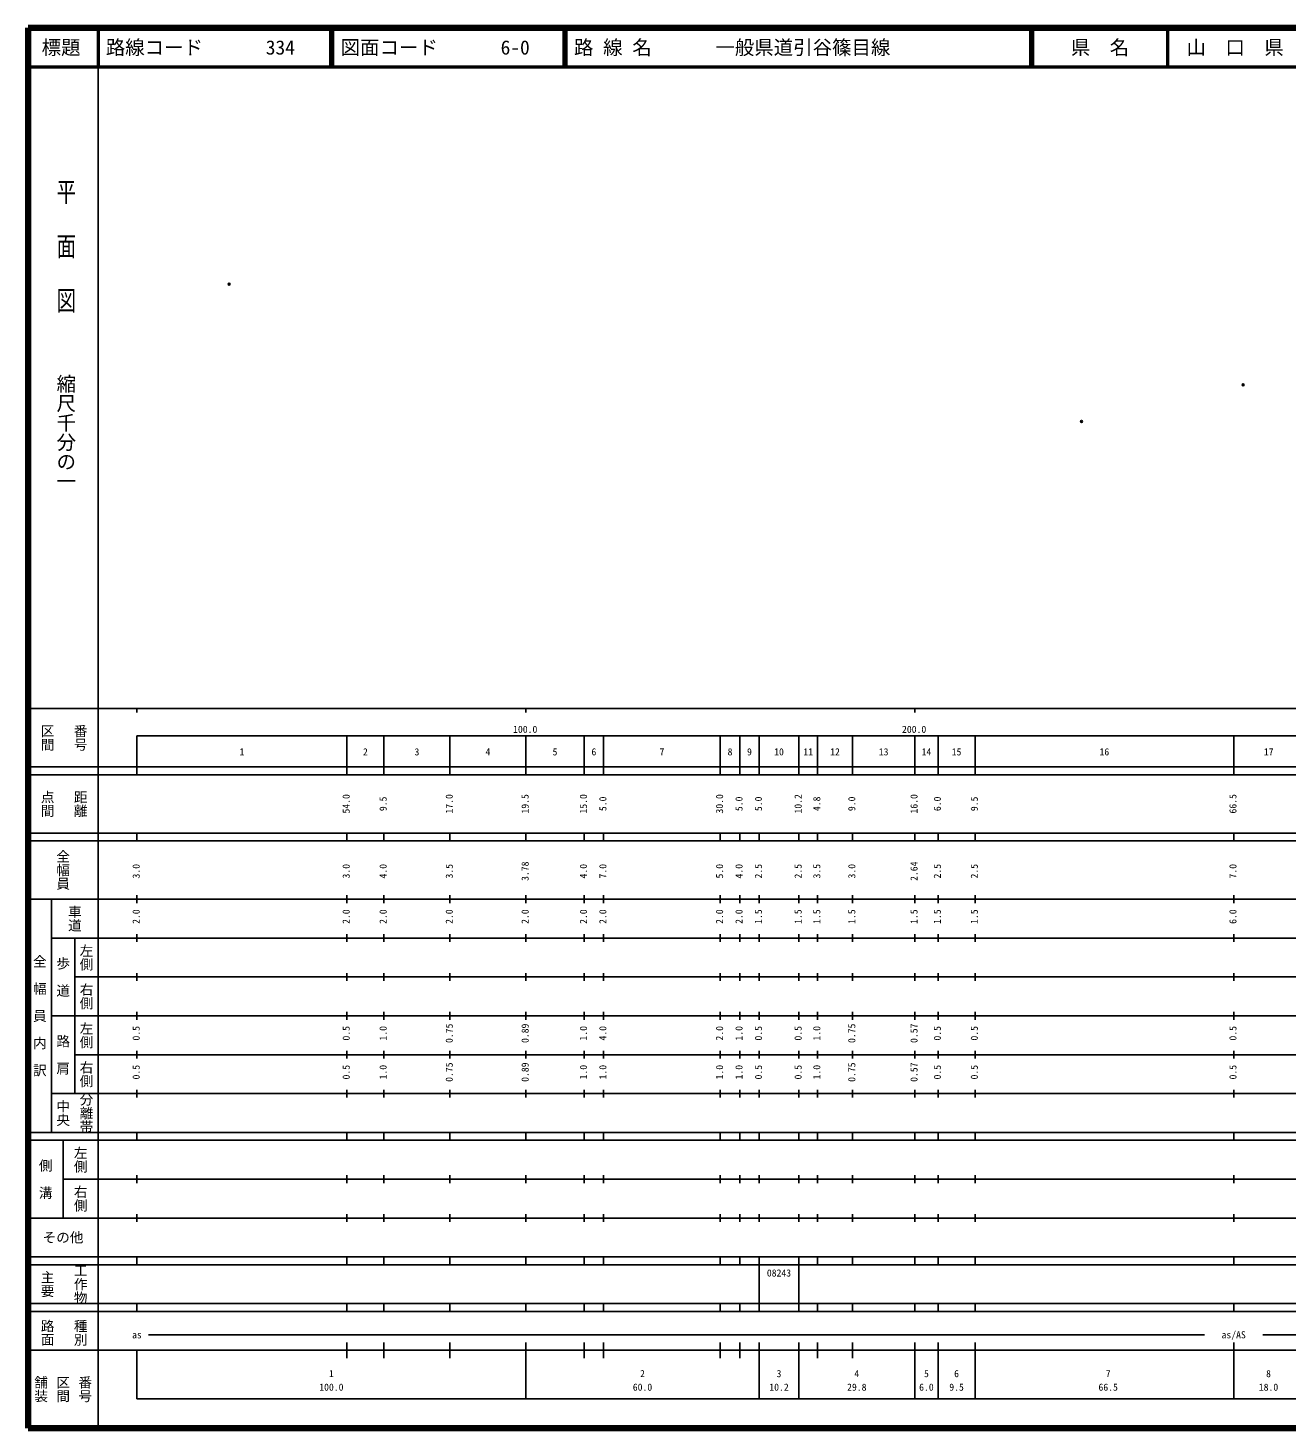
# Model space of a CAD drawing. Units: millimetres on the paper. Extents: x 40 to 680, y 20 to 380.
# Drawn here: x 40 to 363.7, y 20 to 380 of the extents above; entities that cross this region are included whole.
import ezdxf
from ezdxf.enums import TextEntityAlignment as Align

# ---------------------------------------------------------------- set-up
doc = ezdxf.new("R2010")
doc.units = ezdxf.units.MM
doc.header["$PDMODE"] = 32
doc.header["$PDSIZE"] = 0.5
doc.layers.add('M-OTRS', color=6, linetype='Continuous')
doc.layers.add('M-TTL-TXT', color=7, linetype='Continuous')
for name, color, linetype, lineweight in [('M-TTL', 2, 'Continuous', 140), ('M-TTL-BAND', 7, 'Continuous', 25), ('M-TTL-LINE', 7, 'Continuous', 50)]:
    doc.layers.add(name, color=color, linetype=linetype, lineweight=lineweight)
doc.styles.add('@ＭＳ ゴシック', font='')
doc.styles.add('ＭＳ ゴシック', font='')
doc.styles.get('@ＭＳ ゴシック').set_extended_font_data('@MS Gothic')
doc.styles.get('ＭＳ ゴシック').set_extended_font_data('MS Gothic')

msp = doc.modelspace()

# ---------------------------------------------------------------- linework, layer by layer
at = {"layer": 'M-OTRS'}
for p in [(91.706, 314.125), (352.411, 288.244), (310.893, 278.834)]:
    msp.add_point(p, dxfattribs=at)
at = {"layer": 'M-TTL'}
for p, q in [((40, 380), (40, 20)), ((680, 380), (40, 380)), ((40, 20), (680, 20))]:
    msp.add_line(p, q, dxfattribs=at)
at = {"layer": 'M-TTL-BAND'}
for p, q in [((58, 370), (58, 20)), ((40, 205), (579, 205)), ((68, 205), (68, 204)), ((168, 205), (168, 204)), ((268, 205), (268, 204)), ((68, 198), (579, 198)), ((68, 198), (68, 188)), ((122, 188), (122, 198)), ((131.5, 188), (131.5, 198)), ((148.5, 188), (148.5, 198)), ((168, 188), (168, 198)), ((183, 188), (183, 198)), ((188, 188), (188, 198)), ((218, 188), (218, 198)), ((223, 188), (223, 198)), ((228, 188), (228, 198)), ((238.2, 188), (238.2, 198)), ((243, 188), (243, 198)), ((252, 188), (252, 198)), ((268, 188), (268, 198)), ((274, 188), (274, 198)), ((283.5, 188), (283.5, 198)), ((350, 188), (350, 198)), ((40, 190), (579, 190)), ((40, 188), (579, 188)), ((40, 173), (579, 173)), ((68, 171), (68, 173)), ((122, 171), (122, 173)), ((131.5, 171), (131.5, 173)), ((148.5, 171), (148.5, 173)), ((168, 171), (168, 173)), ((183, 171), (183, 173)), ((188, 171), (188, 173)), ((218, 171), (218, 173)), ((223, 171), (223, 173)), ((228, 171), (228, 173)), ((238.2, 171), (238.2, 173)), ((243, 171), (243, 173)), ((252, 171), (252, 173)), ((268, 171), (268, 173)), ((274, 171), (274, 173)), ((283.5, 171), (283.5, 173)), ((350, 171), (350, 173)), ((40, 171), (579, 171)), ((40, 156), (579, 156)), ((46, 96), (46, 156)), ((68, 155), (68, 157)), ((122, 155), (122, 157)), ((131.5, 155), (131.5, 157)), ((148.5, 155), (148.5, 157)), ((168, 155), (168, 157)), ((183, 155), (183, 157)), ((188, 155), (188, 157)), ((218, 155), (218, 157)), ((223, 155), (223, 157)), ((228, 155), (228, 157)), ((238.2, 155), (238.2, 157)), ((243, 155), (243, 157)), ((252, 155), (252, 157)), ((268, 155), (268, 157)), ((274, 155), (274, 157)), ((283.5, 155), (283.5, 157)), ((350, 155), (350, 157)), ((46, 146), (579, 146)), ((52, 146), (52, 106)), ((68, 145), (68, 147)), ((122, 145), (122, 147)), ((131.5, 145), (131.5, 147)), ((148.5, 145), (148.5, 147)), ((168, 145), (168, 147)), ((183, 145), (183, 147)), ((188, 145), (188, 147)), ((218, 145), (218, 147)), ((223, 145), (223, 147)), ((228, 145), (228, 147)), ((238.2, 145), (238.2, 147)), ((243, 145), (243, 147)), ((252, 145), (252, 147)), ((268, 145), (268, 147)), ((274, 145), (274, 147)), ((283.5, 145), (283.5, 147)), ((350, 145), (350, 147)), ((68, 135), (68, 137)), ((122, 135), (122, 137)), ((131.5, 135), (131.5, 137)), ((148.5, 135), (148.5, 137)), ((168, 135), (168, 137)), ((183, 135), (183, 137)), ((188, 135), (188, 137)), ((218, 135), (218, 137)), ((223, 135), (223, 137)), ((228, 135), (228, 137)), ((238.2, 135), (238.2, 137)), ((243, 135), (243, 137)), ((252, 135), (252, 137)), ((268, 135), (268, 137)), ((274, 135), (274, 137)), ((283.5, 135), (283.5, 137)), ((350, 135), (350, 137)), ((52, 136), (579, 136)), ((46, 126), (579, 126)), ((68, 125), (68, 127)), ((122, 125), (122, 127)), ((131.5, 125), (131.5, 127)), ((148.5, 125), (148.5, 127)), ((168, 125), (168, 127)), ((183, 125), (183, 127)), ((188, 125), (188, 127)), ((218, 125), (218, 127)), ((223, 125), (223, 127)), ((228, 125), (228, 127)), ((238.2, 125), (238.2, 127)), ((243, 125), (243, 127)), ((252, 125), (252, 127)), ((268, 125), (268, 127)), ((274, 125), (274, 127)), ((283.5, 125), (283.5, 127)), ((350, 125), (350, 127)), ((52, 116), (579, 116)), ((68, 115), (68, 117)), ((122, 115), (122, 117)), ((131.5, 115), (131.5, 117)), ((148.5, 115), (148.5, 117)), ((168, 115), (168, 117)), ((183, 115), (183, 117)), ((188, 115), (188, 117)), ((218, 115), (218, 117)), ((223, 115), (223, 117)), ((228, 115), (228, 117)), ((238.2, 115), (238.2, 117)), ((243, 115), (243, 117)), ((252, 115), (252, 117)), ((268, 115), (268, 117)), ((274, 115), (274, 117)), ((283.5, 115), (283.5, 117)), ((350, 115), (350, 117)), ((46, 106), (579, 106)), ((68, 105), (68, 107)), ((122, 105), (122, 107)), ((131.5, 105), (131.5, 107)), ((148.5, 105), (148.5, 107)), ((168, 105), (168, 107)), ((183, 105), (183, 107)), ((188, 105), (188, 107)), ((218, 105), (218, 107)), ((223, 105), (223, 107)), ((228, 105), (228, 107)), ((238.2, 105), (238.2, 107)), ((243, 105), (243, 107)), ((252, 105), (252, 107)), ((268, 105), (268, 107)), ((274, 105), (274, 107)), ((283.5, 105), (283.5, 107)), ((350, 105), (350, 107)), ((40, 96), (579, 96)), ((40, 94), (579, 94)), ((49, 94), (49, 74)), ((68, 94), (68, 96)), ((122, 94), (122, 96)), ((131.5, 94), (131.5, 96)), ((148.5, 94), (148.5, 96)), ((168, 94), (168, 96)), ((183, 94), (183, 96)), ((188, 94), (188, 96)), ((218, 94), (218, 96)), ((223, 94), (223, 96)), ((228, 94), (228, 96)), ((238.2, 94), (238.2, 96)), ((243, 94), (243, 96)), ((252, 94), (252, 96)), ((268, 94), (268, 96)), ((274, 94), (274, 96)), ((283.5, 94), (283.5, 96)), ((350, 94), (350, 96)), ((49, 84), (579, 84)), ((68, 83), (68, 85)), ((122, 83), (122, 85)), ((131.5, 83), (131.5, 85)), ((148.5, 83), (148.5, 85)), ((168, 83), (168, 85)), ((183, 83), (183, 85)), ((188, 83), (188, 85)), ((218, 83), (218, 85)), ((223, 83), (223, 85)), ((228, 83), (228, 85)), ((238.2, 83), (238.2, 85)), ((243, 83), (243, 85)), ((252, 83), (252, 85)), ((268, 83), (268, 85)), ((274, 83), (274, 85)), ((283.5, 83), (283.5, 85)), ((350, 83), (350, 85)), ((40, 74), (579, 74)), ((68, 73), (68, 75)), ((122, 73), (122, 75)), ((131.5, 73), (131.5, 75)), ((148.5, 73), (148.5, 75)), ((168, 73), (168, 75)), ((183, 73), (183, 75)), ((188, 73), (188, 75)), ((218, 73), (218, 75)), ((223, 73), (223, 75)), ((228, 73), (228, 75)), ((238.2, 73), (238.2, 75)), ((243, 73), (243, 75)), ((252, 73), (252, 75)), ((268, 73), (268, 75)), ((274, 73), (274, 75)), ((283.5, 73), (283.5, 75)), ((350, 73), (350, 75)), ((40, 64), (579, 64)), ((40, 62), (579, 62)), ((68, 62), (68, 64)), ((122, 62), (122, 64)), ((131.5, 62), (131.5, 64)), ((148.5, 62), (148.5, 64)), ((168, 62), (168, 64)), ((183, 62), (183, 64)), ((188, 62), (188, 64)), ((218, 62), (218, 64)), ((223, 62), (223, 64)), ((228, 62), (228, 64)), ((228, 52), (228, 62)), ((238.2, 62), (238.2, 64)), ((238.2, 52), (238.2, 62)), ((243, 62), (243, 64)), ((252, 62), (252, 64)), ((268, 62), (268, 64)), ((274, 62), (274, 64)), ((283.5, 62), (283.5, 64)), ((350, 62), (350, 64)), ((40, 52), (579, 52)), ((68, 50), (68, 52)), ((122, 50), (122, 52)), ((131.5, 50), (131.5, 52)), ((148.5, 50), (148.5, 52)), ((168, 50), (168, 52)), ((183, 50), (183, 52)), ((188, 50), (188, 52)), ((218, 50), (218, 52)), ((223, 50), (223, 52)), ((228, 50), (228, 52)), ((238.2, 50), (238.2, 52)), ((243, 50), (243, 52)), ((252, 50), (252, 52)), ((268, 50), (268, 52)), ((274, 50), (274, 52)), ((283.5, 50), (283.5, 52)), ((350, 50), (350, 52)), ((40, 50), (579, 50)), ((71, 44), (342.5, 44)), ((357.5, 44), (553.5, 44)), ((40, 40), (579, 40)), ((68, 40), (68, 27.5)), ((122, 38), (122, 42)), ((131.5, 38), (131.5, 42)), ((148.5, 38), (148.5, 42)), ((168, 27.5), (168, 42)), ((183, 38), (183, 42)), ((188, 38), (188, 42)), ((218, 38), (218, 42)), ((223, 38), (223, 42)), ((228, 27.5), (228, 42)), ((238.2, 27.5), (238.2, 42)), ((243, 38), (243, 42)), ((252, 38), (252, 42)), ((268, 27.5), (268, 42)), ((274, 27.5), (274, 42)), ((283.5, 27.5), (283.5, 42)), ((350, 27.5), (350, 42)), ((68, 27.5), (579, 27.5))]:
    msp.add_line(p, q, dxfattribs=at)
at = {"layer": 'M-TTL-LINE'}
for p, q in [((58, 380), (58, 370)), ((117.75, 380), (117.75, 370)), ((118.25, 380), (118.25, 370)), ((177.75, 380), (177.75, 370)), ((178.25, 380), (178.25, 370)), ((297.75, 380), (297.75, 370)), ((298.25, 380), (298.25, 370)), ((333, 380), (333, 370)), ((40, 370), (680, 370))]:
    msp.add_line(p, q, dxfattribs=at)

# ---------------------------------------------------------------- texts
at = {"layer": 'M-TTL-BAND', "style": '@ＭＳ ゴシック', "width": 1.4}
msp.add_text('平  面  図', height=3.666, rotation=270, dxfattribs=at).set_placement((49.777, 306.475), align=Align.MIDDLE_RIGHT)
at = {"layer": 'M-TTL-BAND', "style": '@ＭＳ ゴシック'}
msp.add_text('縮尺千分の一', height=3.666, rotation=270, dxfattribs=at).set_placement((49.777, 261.03), align=Align.MIDDLE_RIGHT)
for s, p in [('区間', (45, 197.5)), ('番号', (53.5, 197.5)), ('点間', (45, 180.5)), ('距離', (53.5, 180.5)), ('全幅員', (49, 163.5)), ('車道', (52, 151)), ('左側', (55, 141)), ('全\u3000幅\u3000員\u3000内\u3000訳', (43, 126)), ('歩\u3000道', (49, 136)), ('右側', (55, 131)), ('左側', (55, 121)), ('路\u3000肩', (49, 116)), ('右側', (55, 111)), ('分離帯', (55, 101)), ('中央', (49, 101)), ('左側', (53.5, 89)), ('側\u3000溝', (44.5, 84)), ('右側', (53.5, 79)), ('工作物', (53.5, 57)), ('主要', (45, 57)), ('路面', (45, 44.5)), ('種別', (53.5, 44.5)), ('舗装', (43.333, 30)), ('区間', (49, 30)), ('番号', (54.667, 30))]:
    msp.add_text(s, height=2.566, rotation=270, dxfattribs=at).set_placement(p, align=Align.MIDDLE_CENTER)
at = {"layer": 'M-TTL-BAND', "style": 'ＭＳ ゴシック'}
for s, p in [('100.0', (167.844, 198.195)), ('200.0', (267.844, 198.195)), ('1', (95, 192.405)), ('2', (126.75, 192.405)), ('3', (140, 192.405)), ('4', (158.25, 192.405)), ('5', (175.5, 192.405)), ('6', (185.5, 192.405)), ('7', (203, 192.405)), ('8', (220.5, 192.405)), ('9', (225.5, 192.405)), ('10', (233.1, 192.405)), ('11', (240.6, 192.405)), ('12', (247.5, 192.405)), ('13', (260, 192.405)), ('14', (271, 192.405)), ('15', (278.75, 192.405)), ('16', (316.75, 192.405)), ('17', (359, 192.405)), ('as', (68, 42.5)), ('as/AS', (350, 42.5)), ('1', (118, 32.523)), ('2', (198, 32.523)), ('3', (233.1, 32.523)), ('4', (253.1, 32.523)), ('5', (271, 32.523)), ('6', (278.75, 32.523)), ('7', (317.731, 32.523)), ('8', (358.959, 32.523)), ('100.0', (118, 29.033)), ('60.0', (198, 29.033)), ('10.2', (233.1, 29.033)), ('29.8', (253.1, 29.033)), ('6.0', (271, 29.033)), ('9.5', (278.75, 29.033)), ('66.5', (317.731, 29.033)), ('18.0', (358.959, 29.033))]:
    msp.add_text(s, height=1.833, dxfattribs=at).set_placement(p, align=Align.BOTTOM_CENTER)
for s, p in [('54.0', (123.266, 180.5)), ('9.5', (132.766, 180.5)), ('17.0', (149.766, 180.5)), ('19.5', (169.266, 180.5)), ('15.0', (184.266, 180.5)), ('5.0', (189.266, 180.5)), ('30.0', (219.266, 180.5)), ('5.0', (224.266, 180.5)), ('5.0', (229.266, 180.5)), ('10.2', (239.466, 180.5)), ('4.8', (244.266, 180.5)), ('9.0', (253.266, 180.5)), ('16.0', (269.266, 180.5)), ('6.0', (275.266, 180.5)), ('9.5', (284.766, 180.5)), ('66.5', (351.266, 180.5)), ('3.0', (69.266, 163.174)), ('3.0', (123.266, 163.174)), ('4.0', (132.766, 163.174)), ('3.5', (149.766, 163.174)), ('3.78', (169.266, 163.174)), ('4.0', (184.266, 163.174)), ('7.0', (189.266, 163.174)), ('5.0', (219.266, 163.174)), ('4.0', (224.266, 163.174)), ('2.5', (229.266, 163.174)), ('2.5', (239.466, 163.174)), ('3.5', (244.266, 163.174)), ('3.0', (253.266, 163.174)), ('2.64', (269.266, 163.174)), ('2.5', (275.266, 163.174)), ('2.5', (284.766, 163.174)), ('7.0', (351.266, 163.174)), ('2.0', (69.266, 151.5)), ('2.0', (123.266, 151.5)), ('2.0', (132.766, 151.5)), ('2.0', (149.766, 151.5)), ('2.0', (169.266, 151.5)), ('2.0', (184.266, 151.5)), ('2.0', (189.266, 151.5)), ('2.0', (219.266, 151.5)), ('2.0', (224.266, 151.5)), ('1.5', (229.266, 151.5)), ('1.5', (239.466, 151.5)), ('1.5', (244.266, 151.5)), ('1.5', (253.266, 151.5)), ('1.5', (269.266, 151.5)), ('1.5', (275.266, 151.5)), ('1.5', (284.766, 151.5)), ('6.0', (351.266, 151.5)), ('0.5', (69.266, 121.5)), ('0.5', (123.266, 121.5)), ('1.0', (132.766, 121.5)), ('0.75', (149.766, 121.5)), ('0.89', (169.266, 121.5)), ('1.0', (184.266, 121.5)), ('4.0', (189.266, 121.5)), ('2.0', (219.266, 121.5)), ('1.0', (224.266, 121.5)), ('0.5', (229.266, 121.5)), ('0.5', (239.466, 121.5)), ('1.0', (244.266, 121.5)), ('0.75', (253.266, 121.5)), ('0.57', (269.266, 121.5)), ('0.5', (275.266, 121.5)), ('0.5', (284.766, 121.5)), ('0.5', (351.266, 121.5)), ('0.5', (69.266, 111.5)), ('0.5', (123.266, 111.5)), ('1.0', (132.766, 111.5)), ('0.75', (149.766, 111.5)), ('0.89', (169.266, 111.5)), ('1.0', (184.266, 111.5)), ('1.0', (189.266, 111.5)), ('1.0', (219.266, 111.5)), ('1.0', (224.266, 111.5)), ('0.5', (229.266, 111.5)), ('0.5', (239.466, 111.5)), ('1.0', (244.266, 111.5)), ('0.75', (253.266, 111.5)), ('0.57', (269.266, 111.5)), ('0.5', (275.266, 111.5)), ('0.5', (284.766, 111.5)), ('0.5', (351.266, 111.5))]:
    msp.add_text(s, height=1.833, rotation=90, dxfattribs=at).set_placement(p, align=Align.BOTTOM_CENTER)
msp.add_text('その他', height=2.566, dxfattribs=at).set_placement((49, 69), align=Align.MIDDLE_CENTER)
msp.add_text('08243', height=1.833, dxfattribs=at).set_placement((229.975, 58.405), align=Align.BOTTOM_LEFT)
at = {"layer": 'M-TTL-TXT', "style": 'ＭＳ ゴシック'}
for s, p in [('標題', (48.5, 375)), ('県\u3000名', (315.625, 375)), ('山\u3000口\u3000県', (350.375, 375))]:
    msp.add_text(s, height=3.666, dxfattribs=at).set_placement(p, align=Align.MIDDLE_CENTER)
for s, p in [('路線コード', (60, 375)), ('334', (101.142, 375)), ('図面コード', (120.38, 375)), ('6-0', (161.521, 375)), ('路 線 名', (180.38, 375)), ('一般県道引谷篠目線', (216.734, 375))]:
    msp.add_text(s, height=3.666, dxfattribs=at).set_placement(p, align=Align.MIDDLE_LEFT)

doc.saveas('drawing.dxf')
